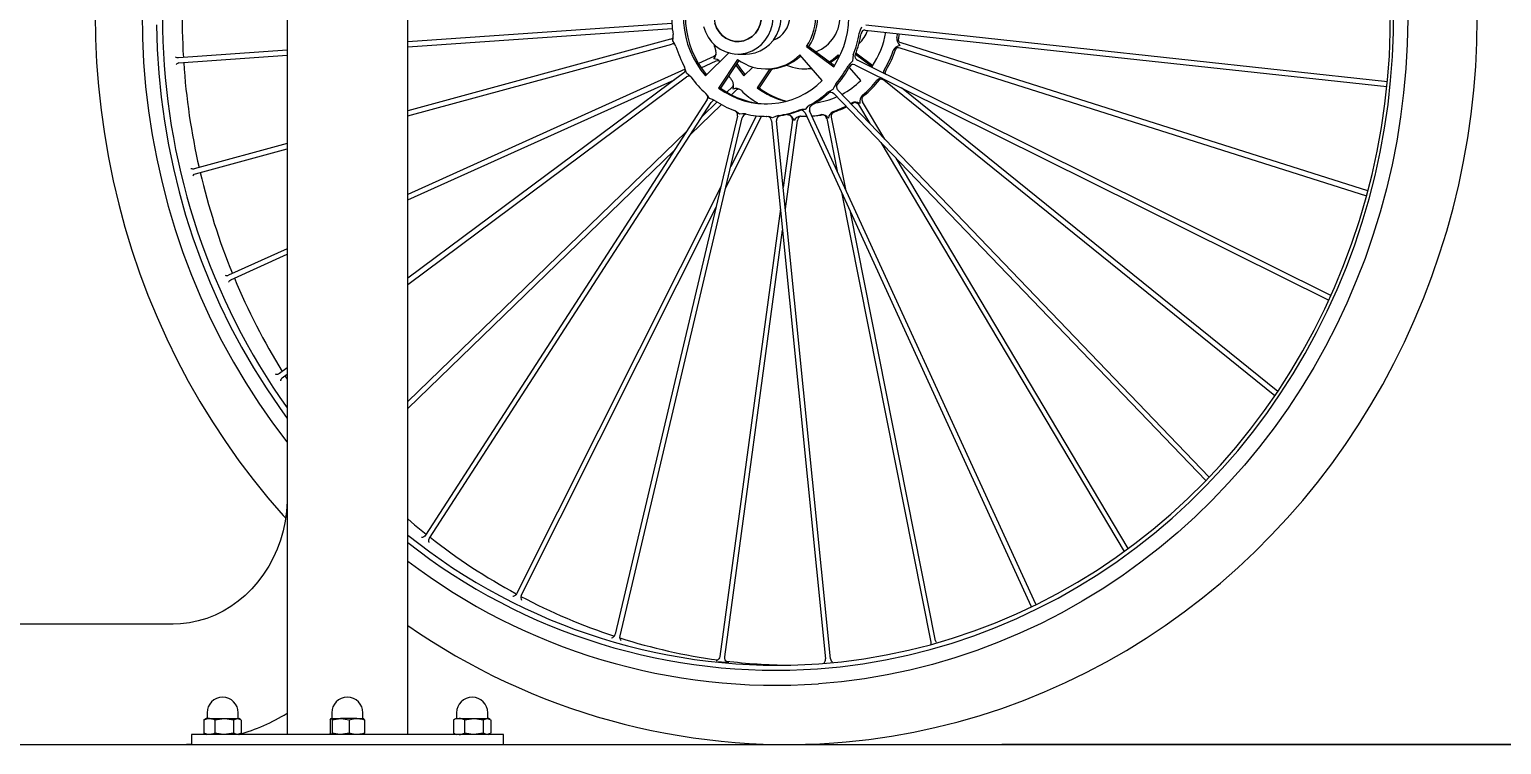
# Model space of a CAD drawing. Header units: inches. Extents: x -9 to 272, y 1 to 196.
# Drawn here: x 231.31 to 254.53, y 143.38 to 154.66 of the extents above; entities that cross this region are included whole.
import ezdxf

# ---------------------------------------------------------------- set-up
doc = ezdxf.new("R2010")
doc.units = ezdxf.units.IN
doc.layers.add('ZANO_R', color=7, linetype='Continuous', lineweight=0)
doc.layers.add('ZANO_W', color=1, linetype='Continuous', lineweight=0)
doc.styles.get("Standard").update_dxf_attribs({"font": 'arial.ttf'})
doc.dimstyles.new('amerykanie', dxfattribs={"dimtxt": 50, "dimasz": 50, "dimexe": 0.5, "dimexo": 0.5, "dimgap": 1, "dimtad": 1, "dimdec": 0, "dimzin": 0, "dimlunit": 5, "dimtxsty": 'Standard', "dimcen": 0.09, "dimclrd": 1, "dimclre": 1, "dimclrt": 1, "dimazin": 0, "dimtfac": 1, "dimtdec": 0, "dimtmove": 0, "dimatfit": 3, "dimfxl": 1, "dimtzin": 0, "dimarcsym": 1})

# ---------------------------------------------------------------- blocks, each defined once
blk = doc.blocks.new('*D397')
at = {"layer": 'ZANO_W', "color": 1, "lineweight": -2}
for p, q in [((215.23, 143.037), (215.23, 126.852)), ((237.282, 143.037), (237.282, 126.852)), ((216.23, 127.352), (236.282, 127.352))]:
    blk.add_line(p, q, dxfattribs=at)
at = {"layer": 'ZANO_W', "color": 1}
for points in [[(216.23, 127.519), (216.23, 127.185), (215.23, 127.352)], [(236.282, 127.185), (236.282, 127.519), (237.282, 127.352)]]:
    blk.add_solid(points, dxfattribs=at)
at = {"layer": 'ZANO_W', "color": 1, "insert": (226.256, 129.112), "char_height": 2.4375, "attachment_point": 5}
blk.add_mtext('22 1/16', dxfattribs=at)
blk = doc.blocks.new('*D398')
at = {"layer": 'ZANO_W', "color": 1, "lineweight": -2}
for p, q in [((213.72, 142.88), (213.72, 123.505)), ((238.792, 142.88), (238.792, 123.505)), ((214.72, 124.005), (237.792, 124.005))]:
    blk.add_line(p, q, dxfattribs=at)
at = {"layer": 'ZANO_W', "color": 1}
for points in [[(214.72, 124.172), (214.72, 123.838), (213.72, 124.005)], [(237.792, 123.838), (237.792, 124.172), (238.792, 124.005)]]:
    blk.add_solid(points, dxfattribs=at)
at = {"layer": 'ZANO_W', "color": 1, "insert": (226.256, 125.765), "char_height": 2.4375, "attachment_point": 5}
blk.add_mtext('25 1/16', dxfattribs=at)

msp = doc.modelspace()

# ---------------------------------------------------------------- linework, layer by layer
at = {"layer": 'ZANO_R'}
for p, q in [((235.3798, 159.0961), (235.3798, 143.53748)), ((237.28157, 143.53748), (237.28157, 159.0961)), ((241.4472, 154.75683), (237.28157, 154.46546)), ((237.28157, 154.38652), (241.45425, 154.67838)), ((244.49936, 154.65201), (252.72636, 153.75951)), ((252.7341, 153.83788), (244.50868, 154.73021)), ((241.42864, 154.50742), (237.28157, 153.37861)), ((237.28157, 153.297), (241.44752, 154.43095)), ((252.42724, 152.11389), (245.06286, 154.44926)), ((235.3798, 154.33244), (233.66712, 154.21265)), ((233.67313, 154.13413), (235.3798, 154.2535)), ((242.10873, 154.23485), (241.86622, 154.12551)), ((241.9785, 153.92814), (242.34862, 154.29163)), ((242.4845, 154.1889), (242.18529, 153.73761)), ((242.48856, 154.27339), (242.61633, 154.27392)), ((243.82072, 153.85598), (243.46576, 154.25993)), ((243.60577, 154.39118), (243.57383, 154.39105)), ((243.57383, 154.39105), (244.00084, 154.07452)), ((243.60577, 154.39118), (244.01132, 154.09056)), ((244.09402, 154.23813), (244.07266, 154.26244)), ((244.34581, 154.27119), (244.60774, 154.07702)), ((244.35215, 154.2903), (244.61822, 154.09307)), ((244.97575, 154.34004), (244.99149, 154.36796)), ((245.04117, 154.37352), (252.40687, 152.03774)), ((241.66014, 154.03258), (237.28157, 152.05825)), ((241.63617, 153.97831), (237.28157, 150.73828)), ((241.90928, 154.05854), (242.14402, 154.16438)), ((242.50611, 154.17345), (242.21724, 153.73774)), ((242.5854, 153.93065), (242.72596, 154.06868)), ((242.99072, 154.03955), (242.79219, 153.74012)), ((243.02381, 154.04142), (242.82414, 153.74025)), ((242.93673, 154.039), (242.96867, 154.03913)), ((243.54363, 154.04151), (243.57557, 154.04164)), ((244.42762, 153.85849), (244.24746, 154.06351)), ((244.33517, 154.10611), (251.81073, 150.39213)), ((251.84334, 150.46386), (244.37339, 154.17505)), ((237.28157, 150.64013), (241.67958, 153.91245)), ((237.28157, 151.97187), (241.48977, 153.86938)), ((242.21724, 153.73774), (242.18529, 153.73761)), ((242.39945, 153.7504), (242.31713, 153.67063)), ((242.82414, 153.74025), (242.79219, 153.74012)), ((244.72037, 153.86446), (244.73351, 153.8758)), ((244.79122, 153.86459), (250.96018, 148.8847)), ((251.0044, 148.95021), (245.06907, 153.7415)), ((242.00261, 153.55668), (237.56336, 146.68213)), ((237.62594, 146.63387), (242.06518, 153.50841)), ((242.16106, 153.5194), (241.92387, 153.28958)), ((242.38868, 153.63031), (242.45828, 153.69775)), ((244.00496, 153.65232), (249.86906, 147.54348)), ((249.92365, 147.60032), (244.06585, 153.7026)), ((244.26691, 153.49314), (244.28645, 153.50488)), ((244.80878, 152.92866), (244.45602, 153.52226)), ((242.48337, 153.29343), (240.55494, 145.11976)), ((240.62978, 145.094), (242.5582, 153.26765)), ((241.7347, 152.99663), (242.23081, 153.47734)), ((242.29761, 152.16315), (242.86394, 153.29263)), ((242.77925, 153.29941), (242.3759, 152.49498)), ((242.93919, 153.2909), (242.94281, 153.29091)), ((242.94189, 153.29092), (242.94544, 153.29096)), ((242.94344, 153.29092), (242.94281, 153.29092)), ((243.25912, 153.32183), (243.28309, 153.31716)), ((243.49702, 153.39007), (243.4767, 153.3865)), ((243.54672, 153.29341), (243.5719, 153.29351)), ((243.54846, 153.34467), (247.11183, 145.56848)), ((247.18655, 145.59446), (243.621, 153.37539)), ((243.89072, 153.25526), (244.05523, 152.42779)), ((244.19705, 152.11831), (243.9664, 153.27846)), ((244.3918, 153.47618), (244.5683, 153.17917)), ((241.67343, 153.04692), (237.28157, 148.79139)), ((243.02019, 153.21996), (243.87103, 144.73316)), ((243.95021, 144.73285), (243.09937, 153.21963)), ((243.34825, 153.22895), (243.20469, 152.16914)), ((243.23849, 151.83201), (243.42739, 153.22649)), ((235.3798, 152.86096), (233.91549, 152.46238)), ((244.7457, 152.88065), (248.58181, 146.42547)), ((233.93433, 152.3859), (235.3798, 152.77935)), ((237.28157, 148.68174), (241.48426, 152.75396)), ((248.64565, 146.47219), (244.98618, 152.63015)), ((242.22309, 152.1902), (238.99809, 145.75823)), ((244.12161, 152.0939), (245.53278, 144.99588)), ((239.07177, 145.72949), (242.1448, 151.85837)), ((243.1592, 151.83339), (242.20207, 144.76776)), ((245.60846, 145.01906), (244.26343, 151.78441)), ((242.2812, 144.76527), (243.193, 151.49626)), ((235.3798, 151.20073), (234.45646, 150.78439)), ((234.49179, 150.71394), (235.3798, 151.11435)), ((235.3798, 149.32329), (235.25737, 149.23219)), ((235.30076, 149.16632), (235.3798, 149.22513)), ((235.34518, 149.19937), (235.3798, 149.14474)), ((247.19141, 145.58655), (247.18657, 145.59441)), ((247.1118, 145.56855), (247.1161, 145.55255)), ((233.58298, 145.28175), (218.92859, 145.28175)), ((242.17535, 144.6899), (242.19514, 144.68745)), ((234.08031, 143.77554), (234.06775, 143.77055)), ((234.06775, 143.77055), (234.06775, 143.56034)), ((234.10606, 143.79341), (234.07901, 143.77779)), ((234.15324, 143.79341), (234.10606, 143.79341)), ((234.1159, 143.882), (234.1159, 143.79813)), ((234.15324, 143.79341), (234.38585, 143.79341)), ((234.23873, 143.77055), (234.38585, 143.79341)), ((234.23873, 143.77055), (234.23873, 143.56034)), ((234.38585, 143.79341), (234.5946, 143.79341)), ((234.53297, 143.77055), (234.5946, 143.79341)), ((234.53297, 143.77055), (234.53297, 143.56034)), ((234.5946, 143.79341), (234.61792, 143.79341)), ((234.60808, 143.79813), (234.60808, 143.882)), ((234.64497, 143.77779), (234.61792, 143.79341)), ((234.65622, 143.77055), (234.65622, 143.56034)), ((236.06005, 143.77055), (236.07382, 143.79341)), ((236.06005, 143.77055), (236.06005, 143.56034)), ((236.07382, 143.79341), (236.2219, 143.79341)), ((236.08255, 143.882), (236.08255, 143.79813)), ((236.0876, 143.77055), (236.2219, 143.79341)), ((236.0876, 143.77055), (236.0876, 143.56034)), ((236.47671, 143.79341), (236.2219, 143.79341)), ((236.35619, 143.77055), (236.35619, 143.56034)), ((236.47671, 143.79341), (236.58439, 143.79341)), ((236.57473, 143.79813), (236.57473, 143.882)), ((236.59723, 143.77055), (236.58346, 143.79341)), ((236.59723, 143.77055), (236.59723, 143.56034)), ((238.0177, 143.77554), (238.00515, 143.77055)), ((238.00515, 143.77055), (238.00515, 143.56034)), ((238.04345, 143.79341), (238.0164, 143.77779)), ((238.04345, 143.79341), (238.09063, 143.79341)), ((238.05329, 143.882), (238.05329, 143.79813)), ((238.09063, 143.79341), (238.32324, 143.79341)), ((238.17612, 143.77055), (238.32324, 143.79341)), ((238.17612, 143.77055), (238.17612, 143.56034)), ((238.32324, 143.79341), (238.53199, 143.79341)), ((238.47036, 143.77055), (238.53199, 143.79341)), ((238.47036, 143.77055), (238.47036, 143.56034)), ((238.55531, 143.79341), (238.53199, 143.79341)), ((238.54547, 143.79813), (238.54547, 143.882)), ((238.58236, 143.77779), (238.55531, 143.79341)), ((238.59362, 143.77055), (238.59362, 143.56034)), ((233.86981, 143.53748), (233.86981, 143.37998)), ((238.79156, 143.53748), (233.86981, 143.53748)), ((234.06775, 143.56034), (234.08029, 143.55569)), ((234.07884, 143.55319), (234.10606, 143.53748)), ((234.53297, 143.56034), (234.38585, 143.53748)), ((234.64369, 143.55569), (234.5946, 143.53748)), ((234.61792, 143.53748), (234.64513, 143.55319)), ((236.0876, 143.56034), (236.07382, 143.53748)), ((236.35619, 143.56034), (236.2219, 143.53748)), ((238.00515, 143.56034), (238.01768, 143.55569)), ((238.01624, 143.55319), (238.04345, 143.53748)), ((238.47036, 143.56034), (238.32324, 143.53748)), ((238.58108, 143.55569), (238.53199, 143.53748)), ((238.55531, 143.53748), (238.58253, 143.55319)), ((238.79156, 143.37998), (238.79156, 143.53748)), ((211.57261, 143.37998), (269.52818, 143.37998)), ((269.52818, 143.37998), (246.6508, 143.37998))]:
    msp.add_line(p, q, dxfattribs=at)
at = {"layer": 'ZANO_R', "flags": 128}
for points in [[(232.3531, 154.89858), (232.35819, 154.52019), (232.3751, 154.14216), (232.40381, 153.76492), (232.4443, 153.38888), (232.49652, 153.01443), (232.56041, 152.64199), (232.6359, 152.27197), (232.72292, 151.90476), (232.82137, 151.54076), (232.93114, 151.18038), (233.05211, 150.82399), (233.18415, 150.47199), (233.32711, 150.12477), (233.48085, 149.7827), (233.6452, 149.44614), (233.81997, 149.11547), (234.00498, 148.79105), (234.20002, 148.47323), (234.40489, 148.16235), (234.61935, 147.85876), (234.84318, 147.56278), (235.07613, 147.27473), (235.31794, 146.99492), (235.35419, 146.95566)], [(233.09275, 154.91609), (233.09786, 154.53067), (233.11629, 154.1457), (233.148, 153.76169), (233.19295, 153.37916), (233.25109, 152.99861), (233.32233, 152.62056), (233.40658, 152.2455), (233.50374, 151.87393), (233.61366, 151.50636), (233.73621, 151.14328), (233.87121, 150.78516), (234.0185, 150.43248), (234.17786, 150.08573), (234.3491, 149.74535), (234.53198, 149.4118), (234.72626, 149.08554), (234.93167, 148.76698), (235.14795, 148.45657), (235.3748, 148.15471), (235.3798, 148.1483)], [(241.94698, 154.70955), (241.97651, 154.62227), (242.01859, 154.54095), (242.07218, 154.46758), (242.13597, 154.40397), (242.20837, 154.35169), (242.28762, 154.31203), (242.37175, 154.28596), (242.4587, 154.27412), (242.54632, 154.2768), (242.63247, 154.29394), (242.71501, 154.32512), (242.79191, 154.36957), (242.86128, 154.4262), (242.92142, 154.4936), (242.97083, 154.57012), (243.00832, 154.65388), (243.03294, 154.74282), (243.0441, 154.83474), (243.04152, 154.92737), (243.02526, 155.01845)], [(242.11457, 154.83711), (242.12671, 154.76099), (242.15265, 154.68883), (242.19142, 154.6234), (242.2415, 154.56722), (242.30099, 154.52244), (242.3676, 154.49079), (242.43875, 154.47348), (242.51173, 154.47118), (242.58373, 154.48397), (242.65197, 154.51137), (242.71384, 154.55232), (242.76696, 154.60525), (242.80928, 154.66812), (242.83919, 154.73852), (242.85553, 154.81374), (242.85767, 154.89089)], [(242.84555, 154.96697), (242.85768, 154.89085), (242.85553, 154.8137), (242.83918, 154.73848), (242.80926, 154.66808), (242.76693, 154.60522), (242.71381, 154.55229), (242.65193, 154.51135), (242.58369, 154.48396), (242.51169, 154.47118), (242.43871, 154.47349), (242.36756, 154.4908), (242.30096, 154.52246), (242.24147, 154.56725), (242.19139, 154.62343), (242.15264, 154.68887), (242.1267, 154.76103)], [(242.61633, 154.27392), (242.67409, 154.27733), (242.76024, 154.29447), (242.84277, 154.32565), (242.91968, 154.3701), (242.98905, 154.42672), (243.04918, 154.49413), (243.0986, 154.57065), (243.13608, 154.65441), (243.16071, 154.74335), (243.17187, 154.83526), (243.16929, 154.9279), (243.15303, 155.01898)], [(243.7448, 144.57455), (244.10405, 144.60762), (244.4619, 144.65469), (244.81784, 144.71572), (245.17141, 144.79061), (245.52211, 144.87926), (245.86947, 144.98155), (246.21301, 145.09734), (246.55226, 145.22648), (246.88676, 145.36879), (247.21605, 145.52407), (247.53969, 145.6921), (247.85722, 145.87267), (248.16822, 146.06553), (248.47226, 146.2704), (248.76893, 146.48702), (249.05782, 146.71508), (249.33854, 146.95427), (249.6107, 147.20427), (249.87393, 147.46474), (250.12788, 147.73532), (250.37218, 148.01564), (250.60652, 148.30531), (250.83058, 148.60395), (251.04403, 148.91114), (251.2466, 149.22646), (251.43801, 149.54949), (251.61799, 149.87978), (251.78631, 150.21688), (251.94272, 150.56033), (252.08702, 150.90967), (252.219, 151.26441), (252.3385, 151.62406), (252.44534, 151.98815), (252.53938, 152.35617), (252.6205, 152.72762), (252.68857, 153.10198), (252.74351, 153.47876), (252.78525, 153.85744), (252.81371, 154.23749), (252.82888, 154.6184), (252.83072, 154.99965)], [(243.76523, 144.65322), (244.12174, 144.68603), (244.47685, 144.73275), (244.83009, 144.79331), (245.18095, 144.86763), (245.52898, 144.9556), (245.87368, 145.05711), (246.2146, 145.17202), (246.55126, 145.30018), (246.88321, 145.44139), (247.20999, 145.59549), (247.53115, 145.76224), (247.84626, 145.94143), (248.15489, 146.13281), (248.45661, 146.33613), (248.75101, 146.55109), (249.0377, 146.77741), (249.31627, 147.01478), (249.58635, 147.26287), (249.84758, 147.52135), (250.09958, 147.78986), (250.34203, 148.06804), (250.57458, 148.3555), (250.79692, 148.65186), (251.00874, 148.9567), (251.20977, 149.26962), (251.39971, 149.59018), (251.57832, 149.91795), (251.74535, 150.25248), (251.90057, 150.59331), (252.04377, 150.93998), (252.17475, 151.29201), (252.29333, 151.64892), (252.39936, 152.01023), (252.49268, 152.37544), (252.57318, 152.74405), (252.64073, 153.11556), (252.69525, 153.48946), (252.73667, 153.86524), (252.76492, 154.24239), (252.77997, 154.6204), (252.78179, 154.99874)], [(233.317, 154.73321), (233.32848, 154.35214), (233.35328, 153.97177), (233.39135, 153.59263), (233.44265, 153.21523), (233.5071, 152.84008), (233.58463, 152.4677), (233.67511, 152.0986), (233.77843, 151.73327), (233.89444, 151.37223), (234.023, 151.01596), (234.16391, 150.66494), (234.317, 150.31967), (234.48205, 149.98061), (234.65883, 149.64822), (234.84711, 149.32296), (235.04662, 149.00527), (235.2571, 148.69558), (235.3798, 148.5256)], [(253.05496, 154.81677), (253.04676, 154.43142), (253.02524, 154.04665), (252.99045, 153.66297), (252.94243, 153.2809), (252.88124, 152.90095), (252.80696, 152.52361), (252.71969, 152.14941), (252.61956, 151.77883), (252.50669, 151.41236), (252.38123, 151.05051), (252.24336, 150.69375), (252.09324, 150.34256), (251.9311, 149.9974), (251.75713, 149.65874), (251.57158, 149.32703), (251.37469, 149.00271), (251.16673, 148.68621), (250.94797, 148.37796), (250.7187, 148.07837), (250.47923, 147.78783), (250.22988, 147.50674), (249.97098, 147.23547), (249.70287, 146.97438), (249.42593, 146.72383), (249.1405, 146.48413), (248.84699, 146.25562), (248.54577, 146.0386), (248.23724, 145.83336), (247.92183, 145.64018), (247.59995, 145.4593), (247.27203, 145.29097), (246.93851, 145.13543), (246.59983, 144.99286), (246.25645, 144.86347), (245.90882, 144.74743), (245.55741, 144.64489), (245.20269, 144.55599), (244.84512, 144.48084), (244.48519, 144.41955), (244.12338, 144.3722), (243.76017, 144.33886)], [(244.00436, 143.40698), (244.19853, 143.42287), (244.55527, 143.46169), (244.91061, 143.51286), (245.26416, 143.57632), (245.61552, 143.65201), (245.96433, 143.73984), (246.31021, 143.83972), (246.65279, 143.95154), (246.99168, 144.07518), (247.32654, 144.2105), (247.65699, 144.35738), (247.98269, 144.51564), (248.30327, 144.68511), (248.61838, 144.86562), (248.9277, 145.05697), (249.23088, 145.25896), (249.5276, 145.47136), (249.81752, 145.69396), (250.10035, 145.9265), (250.37577, 146.16874), (250.64347, 146.42042), (250.90318, 146.68126), (251.1546, 146.95099), (251.39747, 147.22931), (251.63151, 147.51592), (251.85648, 147.81052), (252.07213, 148.11277), (252.27822, 148.42236), (252.47453, 148.73895), (252.66084, 149.0622), (252.83696, 149.39175), (253.00269, 149.72725), (253.15785, 150.06834), (253.30226, 150.41464), (253.43578, 150.76578), (253.55826, 151.12137), (253.66956, 151.48104), (253.76956, 151.84439), (253.85816, 152.21103), (253.93525, 152.58056), (254.00075, 152.95257), (254.05459, 153.32667), (254.09671, 153.70244), (254.12707, 154.07949), (254.14563, 154.4574), (254.15237, 154.83575)], [(244.44014, 154.69607), (244.41973, 154.64984), (244.40214, 154.60222)], [(241.46267, 154.48056), (241.46689, 154.53139), (241.46801, 154.5825)], [(241.51249, 154.39307), (241.48889, 154.43771), (241.46267, 154.48056)], [(244.45472, 154.63916), (244.44394, 154.62563), (244.43271, 154.59391)], [(244.99643, 154.53548), (245.0043, 154.57669), (245.00776, 154.59686)], [(245.02566, 154.47566), (245.02398, 154.49284), (245.02637, 154.52594)], [(245.06272, 154.4493), (245.04463, 154.45826), (245.0336, 154.46818), (245.02799, 154.4759), (245.0258, 154.47992), (245.02548, 154.47993)], [(245.02637, 154.52594), (245.03493, 154.56953), (245.03911, 154.59345)], [(233.66711, 154.21265), (233.64543, 154.21474), (233.6308, 154.22072), (233.62262, 154.2264), (233.62046, 154.22831), (233.61921, 154.22945), (233.61887, 154.22954)], [(242.14264, 154.27005), (242.1424, 154.26982), (242.14183, 154.26844), (242.13947, 154.26328), (242.13425, 154.25504), (242.12454, 154.24481), (242.10875, 154.23486)], [(243.92964, 154.1511), (243.99007, 154.19175), (244.07266, 154.26244)], [(243.94368, 154.1407), (244.02201, 154.19188), (244.08715, 154.24594)], [(244.30959, 154.26234), (244.30054, 154.21212), (244.29458, 154.16149)], [(244.34193, 154.21238), (244.33824, 154.23375), (244.34462, 154.27039)], [(244.99024, 154.36865), (244.99024, 154.36864), (244.99087, 154.36891), (244.99513, 154.37119), (245.00451, 154.37461), (245.01996, 154.3767), (245.04111, 154.37354)], [(241.67624, 153.97197), (241.66376, 154.02127), (241.64827, 154.06972)], [(241.75134, 153.90778), (241.71473, 153.94118), (241.67624, 153.97197)], [(242.14423, 154.16448), (242.16911, 154.17046), (242.18623, 154.1689), (242.1949, 154.16597), (242.19652, 154.16522), (242.19666, 154.16522)], [(242.45794, 154.1008), (242.49796, 154.04123), (242.5854, 153.93065)], [(242.47449, 154.12575), (242.5299, 154.04136), (242.60274, 153.94768)], [(243.57557, 154.04164), (243.62593, 154.04357), (243.65366, 154.0461)], [(244.29458, 154.16149), (244.26044, 154.12543), (244.2285, 154.08705)], [(244.28411, 154.10966), (244.27724, 154.10549), (244.25643, 154.07975)], [(244.28168, 154.10877), (244.28168, 154.10871), (244.28314, 154.10934), (244.29177, 154.11206), (244.30934, 154.11324), (244.33497, 154.10621)], [(244.81121, 153.97411), (244.81513, 153.99059), (244.82808, 154.02083)], [(244.03157, 153.80118), (244.00681, 153.75727), (243.98483, 153.71186)], [(244.04758, 153.75353), (244.05113, 153.77555), (244.06897, 153.80764)], [(244.73171, 153.87814), (244.73165, 153.8781), (244.73275, 153.87847), (244.74164, 153.88029), (244.76196, 153.87889), (244.77598, 153.87408), (244.79115, 153.86465)], [(242.04143, 153.5712), (242.01375, 153.61302), (241.98353, 153.65295)], [(242.13277, 153.53801), (242.08756, 153.55617), (242.04143, 153.5712)], [(243.98483, 153.71186), (243.94108, 153.69033), (243.89865, 153.66582)], [(243.95306, 153.67721), (243.95229, 153.67707), (243.92441, 153.66042)], [(243.94822, 153.67482), (243.94813, 153.67472), (243.94978, 153.67475), (243.95374, 153.67488), (243.96021, 153.67456), (243.97999, 153.66949), (244.00482, 153.65246)], [(244.32649, 153.51), (244.28988, 153.48802), (244.27825, 153.48133)], [(244.33144, 153.51319), (244.33131, 153.51309), (244.33328, 153.51284), (244.33809, 153.51234), (244.34576, 153.51086), (244.35595, 153.50745), (244.36784, 153.50116), (244.38032, 153.49101), (244.39177, 153.47623)], [(244.44881, 153.58245), (244.45635, 153.59422), (244.47831, 153.61795)], [(242.51419, 153.32658), (242.47466, 153.35588), (242.43335, 153.38248)], [(242.61075, 153.32841), (242.56239, 153.32914), (242.51419, 153.32658)], [(243.0375, 153.26761), (242.99089, 153.28086), (242.94346, 153.29092)], [(243.12763, 153.30425), (243.08196, 153.28745), (243.0375, 153.26761)], [(243.12244, 153.2823), (243.13399, 153.29291), (243.1676, 153.30552)], [(243.54825, 153.40142), (243.50017, 153.39701), (243.45236, 153.38932)], [(243.62107, 153.46844), (243.5836, 153.43614), (243.54825, 153.40142)], [(243.62537, 153.4346), (243.63303, 153.44882), (243.6602, 153.47255)], [(243.96638, 153.27853), (243.96523, 153.30079), (243.9688, 153.3179), (243.97386, 153.32975), (243.97829, 153.33704), (243.98041, 153.34005), (243.98237, 153.34276), (243.98364, 153.34494), (243.9835, 153.34609)], [(243.98365, 153.34599), (243.99093, 153.35157), (244.01924, 153.36591)], [(233.89354, 152.35398), (233.8937, 152.35358), (233.89578, 152.35711), (233.90171, 152.36543), (233.91395, 152.37645), (233.93433, 152.3859)], [(234.45546, 150.67313), (234.4558, 150.67355), (234.45634, 150.67514), (234.45854, 150.68098), (234.46384, 150.69055), (234.4743, 150.70252), (234.4919, 150.71398)], [(235.25741, 149.23222), (235.24261, 149.22378), (235.22882, 149.21963), (235.20794, 149.2191), (235.19721, 149.22189), (235.19515, 149.22277), (235.19479, 149.22294), (235.1948, 149.22294)], [(235.3798, 147.28391), (235.37868, 147.21332), (235.36835, 147.05858), (235.34726, 146.90527), (235.31559, 146.75433), (235.27354, 146.60669), (235.2214, 146.4632), (235.15951, 146.32473), (235.08826, 146.19206), (235.00811, 146.06598), (234.91954, 145.94719), (234.82305, 145.83636), (234.71922, 145.73411), (234.6086, 145.64102), (234.49179, 145.55762), (234.36941, 145.48441), (234.2421, 145.42183), (234.11053, 145.37033), (233.9754, 145.33027), (233.83748, 145.30201), (233.6976, 145.28584), (233.58298, 145.28175)], [(237.28157, 146.94129), (237.38998, 146.84901), (237.57393, 146.6985)], [(237.56339, 146.68217), (237.55028, 146.66686), (237.53629, 146.65701), (237.52335, 146.65151), (237.51268, 146.64908), (237.50504, 146.64849), (237.50058, 146.6486), (237.499, 146.64864), (237.49907, 146.6486)], [(237.61821, 146.56826), (237.61885, 146.56812), (237.61832, 146.56991), (237.61744, 146.57256), (237.61541, 146.58031), (237.61408, 146.59338), (237.61631, 146.61178), (237.62593, 146.63386)], [(238.99807, 145.75818), (238.98768, 145.7426), (238.97597, 145.73156), (238.95448, 145.7201), (238.94676, 145.71792), (238.94184, 145.71694), (238.93978, 145.7164), (238.93994, 145.71626)], [(240.64874, 145.0209), (240.64891, 145.02188), (240.64752, 145.02407), (240.64534, 145.02687), (240.64292, 145.03003), (240.63784, 145.03779), (240.632, 145.05062), (240.62798, 145.06943), (240.62977, 145.09399)], [(245.53279, 144.99586), (245.53371, 144.97124), (245.53177, 144.96347)], [(245.62252, 144.98815), (245.61531, 144.99919), (245.60846, 145.0191)], [(242.20206, 144.76773), (242.19716, 144.74913), (242.18962, 144.73477), (242.17341, 144.71706), (242.16696, 144.7124), (242.16139, 144.70911), (242.15661, 144.70666), (242.15328, 144.70488), (242.15236, 144.70353), (242.15498, 144.70237), (242.15595, 144.70221)], [(242.31637, 144.68643), (242.31619, 144.68753), (242.31393, 144.68971), (242.31022, 144.69283), (242.30555, 144.697), (242.30035, 144.70239), (242.28987, 144.71746), (242.28218, 144.73853), (242.2812, 144.76532)], [(234.06775, 143.77055), (234.13124, 143.79179), (234.15324, 143.79341)], [(234.15324, 143.79341), (234.21868, 143.77962), (234.23873, 143.77055)], [(234.38585, 143.79341), (234.39631, 143.79329), (234.53297, 143.77055)], [(234.5946, 143.79341), (234.59898, 143.79329), (234.64367, 143.77554)], [(236.07382, 143.79341), (236.0748, 143.79329), (236.0876, 143.77055)], [(236.2219, 143.79341), (236.23144, 143.79329), (236.35619, 143.77055)], [(236.35619, 143.77055), (236.44569, 143.79179), (236.47671, 143.79341)], [(236.47671, 143.79341), (236.56896, 143.77962), (236.59723, 143.77055)], [(238.09063, 143.79341), (238.0252, 143.77962), (238.00515, 143.77055)], [(238.17612, 143.77055), (238.11264, 143.79179), (238.09063, 143.79341)], [(238.32324, 143.79341), (238.3337, 143.79329), (238.47036, 143.77055)], [(238.53199, 143.79341), (238.53637, 143.79329), (238.58106, 143.77554)], [(234.15324, 143.53748), (234.13124, 143.5391), (234.06775, 143.56034)], [(234.23873, 143.56034), (234.21868, 143.55127), (234.15324, 143.53748)], [(234.38585, 143.53748), (234.37539, 143.5376), (234.23873, 143.56034)], [(234.5946, 143.53748), (234.59021, 143.5376), (234.53297, 143.56034)], [(236.07382, 143.53748), (236.07284, 143.5376), (236.06005, 143.56034)], [(236.2219, 143.53748), (236.21235, 143.5376), (236.0876, 143.56034)], [(236.47671, 143.53748), (236.44569, 143.5391), (236.35619, 143.56034)], [(236.59723, 143.56034), (236.56896, 143.55127), (236.47671, 143.53748)], [(236.58346, 143.53748), (236.58444, 143.5376), (236.59723, 143.56034)], [(238.00515, 143.56034), (238.0252, 143.55127), (238.09063, 143.53748)], [(238.09063, 143.53748), (238.11264, 143.5391), (238.17612, 143.56034)], [(238.32324, 143.53748), (238.31278, 143.5376), (238.17612, 143.56034)], [(238.53199, 143.53748), (238.52761, 143.5376), (238.47036, 143.56034)], [(233.58298, 143.37998), (233.71164, 143.38234), (233.86945, 143.39285)]]:
    msp.add_lwpolyline(points, dxfattribs=at)
at = {"layer": 'ZANO_R'}
for centre, radius, start, end in [((244.1134, 154.87335), 10.70085, 148.943572, 215.297929), ((244.54165, 154.87249), 10.81885, 174.575992, 183.468624), ((242.80144, 154.86452), 1.4362, 326.628481, 40.831379), ((243.06539, 154.86723), 1.43639, 147.412091, 220.827908), ((243.09825, 154.86735), 1.43726, 148.923762, 219.9132), ((242.85455, 154.86507), 0.86144, 326.614211, 40.845661), ((242.88649, 154.86521), 0.86143, 326.614156, 40.845716), ((242.90914, 154.86575), 0.39943, 290.12172, 70.351896), ((243.10692, 154.86655), 1.66334, 177.627314, 189.832543), ((243.50953, 154.86031), 0.59, 290.655798, 4.703758), ((243.98366, 154.85903), 0.59221, 314.500737, 339.116533), ((244.49141, 154.59242), 0.06012, 82.503999, 128.855445), ((241.41426, 154.56593), 0.06025, 283.93019, 330.598422), ((241.4651, 154.37326), 0.0603, 60.270206, 106.890681), ((243.69197, 154.86439), 1.64097, 195.452109, 199.050108), ((242.77892, 154.86167), 1.64382, 338.617375, 350.91895), ((242.81075, 154.8618), 1.64393, 338.915009, 350.621599), ((243.41951, 154.86092), 1.42351, 326.586295, 350.13393), ((245.06794, 154.27241), 0.13996, 100.107262, 155.440938), ((245.13913, 154.51756), 0.14382, 172.842486, 228.262941), ((243.06741, 154.85582), 1.62231, 196.573293, 208.983442), ((241.99209, 154.2943), 0.15273, 320.896783, 13.053187), ((242.11278, 154.07385), 0.12409, 39.917284, 90.997032), ((242.93409, 154.79134), 0.75171, 233.266408, 315.013273), ((242.96253, 154.79717), 0.75806, 270.464102, 313.074884), ((244.49624, 154.3174), 0.18803, 214.048071, 229.198398), ((243.41452, 154.85356), 1.61325, 329.263919, 341.084296), ((243.44647, 154.85374), 1.61326, 328.916151, 341.432185), ((233.69286, 154.04004), 0.09613, 101.824581, 132.63263), ((244.50461, 154.86883), 10.78165, 183.879603, 192.785963), ((241.58986, 154.03603), 0.07401, 308.867469, 350.457559), ((243.54061, 154.78513), 0.74359, 247.488623, 278.497441), ((242.84221, 154.83131), 1.57344, 319.103537, 331.77013), ((242.87407, 154.83144), 1.57351, 319.409861, 331.463904), ((244.86502, 153.98247), 0.07906, 143.894212, 189.406322), ((244.88364, 153.98355), 0.07216, 185.780378, 203.885232), ((241.71958, 153.86285), 0.06372, 76.321973, 128.810537), ((242.99943, 154.81182), 1.54111, 215.917478, 228.761329), ((242.93466, 154.74111), 1.25242, 233.249536, 315.030147), ((242.96932, 154.74458), 1.25672, 233.241131, 269.346309), ((243.62614, 154.83003), 1.56637, 215.08909, 218.485327), ((242.34543, 153.80297), 0.07538, 315.799106, 357.746702), ((242.27003, 153.7741), 0.15326, 339.871286, 31.974007), ((242.46019, 153.60393), 0.12618, 50.759773, 111.494236), ((242.50593, 153.65214), 0.06596, 88.060932, 136.07191), ((243.5505, 154.75913), 1.2702, 233.345, 255.95786), ((243.58276, 154.7598), 1.27082, 233.34798, 255.205764), ((244.13746, 153.75962), 0.09154, 183.66538, 218.507962), ((243.51352, 154.78703), 1.30298, 298.131824, 314.550882), ((243.48303, 154.80576), 1.52946, 309.398272, 321.647104), ((243.515, 154.80594), 1.52947, 309.037617, 322.007554), ((244.7589, 153.79208), 0.10013, 85.786831, 139.788903), ((241.93937, 153.59628), 0.07462, 328.037142, 15.164407), ((242.12618, 153.47084), 0.07164, 93.498801, 148.318578), ((242.94885, 154.74697), 1.45862, 235.979575, 249.303387), ((243.57669, 154.78212), 1.49738, 226.184596, 238.607994), ((242.90405, 154.77069), 1.4866, 298.837576, 311.993414), ((242.93597, 154.77077), 1.48657, 299.155504, 311.675737), ((243.53809, 154.73886), 1.24882, 277.945077, 294.388618), ((244.342, 153.38529), 0.13186, 57.120879, 114.914993), ((244.55486, 153.52189), 0.14358, 134.745608, 190.36576), ((244.52097, 153.55982), 0.07503, 162.382687, 209.943273), ((242.3989, 153.30963), 0.08602, 349.194748, 35.662033), ((242.65566, 153.23163), 0.10391, 114.872555, 159.692836), ((242.93416, 154.7036), 1.41271, 256.765663, 270.377165), ((242.94183, 153.21217), 0.07875, 5.723492, 72.093325), ((243.17613, 153.22851), 0.07727, 134.919627, 186.573091), ((242.93173, 154.71432), 1.42361, 277.909701, 291.451403), ((242.96366, 154.71439), 1.42355, 278.23672, 291.124557), ((243.23993, 153.18247), 0.14143, 17.069943, 72.233301), ((243.27233, 153.2402), 0.07675, 351.596849, 43.94746), ((243.49116, 153.16437), 0.13041, 93.295599, 152.797477), ((243.52615, 153.20294), 0.10153, 117.612573, 166.552844), ((243.5409, 154.70223), 1.40883, 267.671781, 271.256819), ((243.46406, 153.29578), 0.09755, 30.15292, 72.209784), ((243.69187, 153.4021), 0.07555, 153.917868, 204.587883), ((243.54058, 154.70624), 1.41286, 274.702036, 280.599423), ((243.57261, 154.70585), 1.41232, 273.439918, 280.980676), ((243.80878, 153.18294), 0.13481, 36.542507, 93.535843), ((243.79454, 153.22343), 0.10132, 18.333924, 66.881216), ((244.05305, 153.24379), 0.1373, 114.448467, 171.864237), ((243.53177, 154.73599), 1.44395, 288.763012, 297.370783), ((243.56461, 154.73393), 1.44158, 288.383134, 296.417926), ((233.91927, 152.66446), 0.2021, 253.795437, 268.936423), ((244.37486, 154.83748), 10.64815, 193.200013, 202.214325), ((234.42951, 150.84611), 0.06735, 244.554089, 293.533781), ((244.18483, 154.75806), 10.44218, 202.637414, 211.729634), ((235.37051, 149.09514), 0.09966, 134.418156, 168.02482), ((243.1228, 153.96104), 9.32997, 231.239097, 273.948367), ((243.09699, 153.95064), 9.39844, 231.774018, 273.952398), ((243.58009, 154.21678), 9.62279, 231.85063, 241.506951), ((243.09323, 153.91185), 9.59619, 232.726413, 273.98528), ((239.173, 145.69556), 0.10676, 161.425135, 201.553204), ((243.46941, 154.01196), 9.38994, 242.042068, 251.834704), ((243.26924, 153.85907), 10.47791, 235.148121, 274.023117), ((240.46355, 145.15184), 0.09685, 290.810097, 340.683056), ((243.42045, 153.86252), 9.23266, 252.397577, 262.23848), ((242.4127, 146.50198), 1.82752, 263.162958, 267.899832), ((243.41077, 153.79787), 9.16729, 263.031274, 269.276663), ((243.79068, 144.72589), 0.08068, 307.021136, 5.204498), ((244.02597, 144.73954), 0.07605, 185.066395, 234.797568), ((234.36199, 143.882), 0.24609, 0, 180), ((236.32864, 143.882), 0.24609, 0, 180), ((238.29938, 143.882), 0.24609, 0, 180), ((234.11118, 143.79813), 0.00472, 270, 0), ((234.6128, 143.79813), 0.00472, 180, 270), ((233.71401, 146.62254), 3.21487, 286.337217, 301.208531), ((236.07783, 143.79813), 0.00472, 270, 0), ((236.57945, 143.79813), 0.00472, 180, 270), ((238.04857, 143.79813), 0.00472, 270, 0), ((238.55019, 143.79813), 0.00472, 180, 270)]:
    msp.add_arc(centre, radius, start, end, dxfattribs=at)

# ---------------------------------------------------------------- dimensions: what is measured, and where the dimension line sits
at = {"layer": 'ZANO_W'}
for base, p1, p2, picture, middle in [((237.28157, 127.35191), (215.23, 143.53748), (237.28157, 143.53748), '*D397', (226.25578, 129.11222)), ((238.791557, 124.00485), (213.720013, 143.379983), (238.791557, 143.379983), '*D398', (226.255785, 125.765168))]:
    dim = msp.add_linear_dim(base=base, p1=p1, p2=p2, dimstyle='amerykanie', override={"dimtxt": 2.4375, "dimasz": 1, "dimgap": 0.5, "dimdec": 4, "dimaunit": 1, "dimadec": 1, "dimtdec": 4, "dimtmove": 1, "dimfrac": 2}, dxfattribs=at)
    dim.commit()
    dim.dimension.update_dxf_attribs({"geometry": picture, "text_midpoint": middle})

doc.saveas('drawing.dxf')
